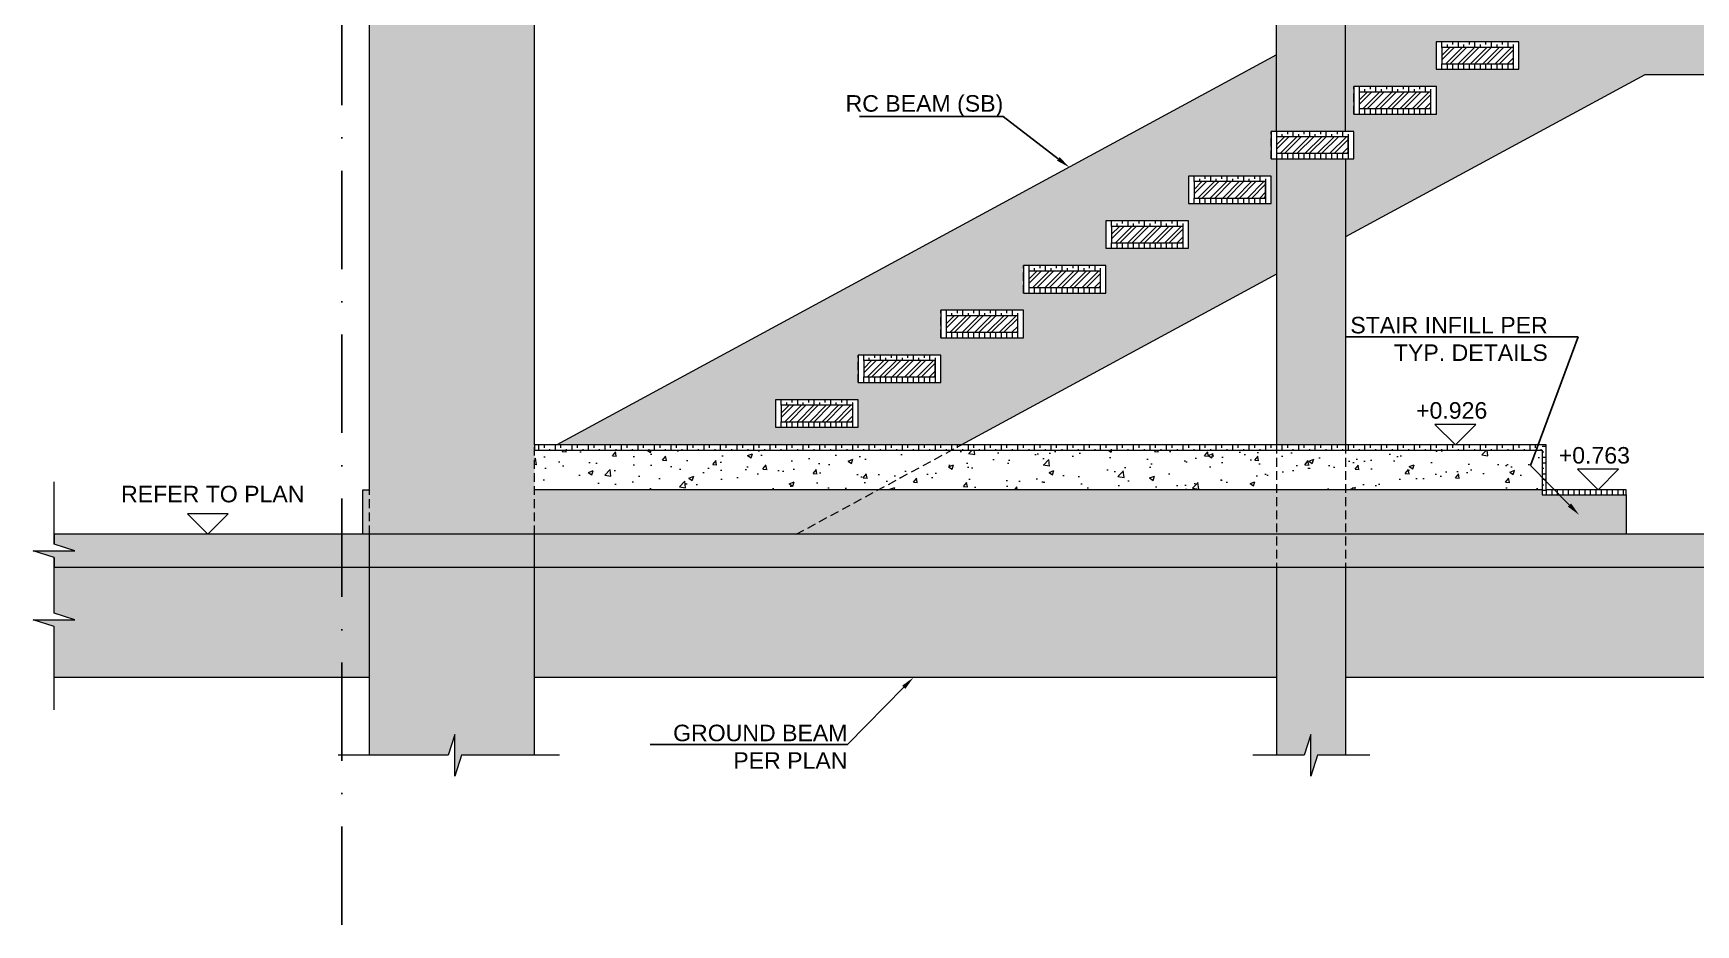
# Model space of a CAD drawing. Header units: millimetres. Extents: x -75675 to 439858, y -36597 to -1720.
# Drawn here: x 428963 to 435002, y -36597 to -33359 of the extents above; entities that cross this region are included whole.
import ezdxf
from ezdxf import colors
from ezdxf.entities.mleader import LeaderData, LeaderLine
from ezdxf.math import Vec2, Vec3

# ---------------------------------------------------------------- set-up
doc = ezdxf.new("R2010")
doc.units = ezdxf.units.MM
doc.header["$LTSCALE"] = 75
doc.linetypes.add('Dash Dot 3_16_', pattern=[7.9375, 4.7625, -1.5875, 0, -1.5875])
doc.linetypes.add('HIDDEN2', pattern=[0.635, 0.423333, -0.211667])
doc.layers.add('00_A_GRIDS.3D', color=7, linetype='Continuous')
doc.layers.add('05_DIMENSION_SETTING OUT EXTERIOR.DIM', color=7, linetype='Continuous')
for name, color, linetype, lineweight in [('A-ANNO-DIMS', 211, 'Continuous', 9), ('G-ANNO-SYMB', 111, 'Continuous', 9), ('S-HATCH', 8, 'Continuous', 9), ('S-Slab', 3, 'Continuous', 13)]:
    doc.layers.add(name, color=color, linetype=linetype, lineweight=lineweight)
doc.styles.add('GENERATED_STYLE_1', font='arial.ttf')

msp = doc.modelspace()

# ---------------------------------------------------------------- hatches: boundary and pattern name
at = {"layer": 'S-HATCH', "transparency": 33554687}
h = msp.add_hatch(color=9, dxfattribs=at)
h.dxf.hatch_style = 1
h.paths.add_polyline_path([(430784.4, -35298.7), (430184.4, -35298.7), (430184.4, -35981.5), (430470.6, -35981.5), (430494.7, -35905.8), (430494.7, -35981.5), (430494.7, -36057.2), (430518.7, -35981.5), (430784.4, -35981.5)])
h.paths.add_polyline_path([(430784.4, -30865.8), (430759.1, -30865.8), (430759.1, -30766.2), (430784.4, -30766.2), (430784.4, -26987.5), (430518.7, -26987.5), (430494.7, -27063.2), (430494.7, -26987.5), (430494.7, -26911.8), (430470.6, -26987.5), (430184.4, -26987.5), (430184.4, -31107.9), (430459.4, -31107.9), (430459.4, -31207.5), (430184.4, -31207.5), (430184.4, -35016.7), (430784.4, -35016.2), (430784.4, -34853.2), (430784.4, -34853.7)])
h.paths.add_polyline_path([(430459.1, -31036.6), (430459.1, -30937), (430759.4, -30937), (430759.4, -31036.6)], flags=16)
h.paths.add_polyline_path([(430479.1, -31016.6), (430479.1, -30957), (430739.4, -30957), (430739.4, -31016.6)], flags=0)
h.paths.add_polyline_path([(438684, -27449.1), (438409.1, -27449.1), (438409.1, -27349.5), (438684, -27349.5), (438684, -26987.5), (438418.3, -26987.5), (438394.2, -27063.2), (438394.2, -26987.5), (438394.2, -26911.8), (438370.2, -26987.5), (438084, -26987.5), (438084, -27691.2), (438109.4, -27691.2), (438109.4, -27790.8), (438084, -27790.8), (438084, -31765.2), (438109.7, -31765.2), (438109.7, -31864.8), (438084, -31864.8), (438084, -35178.7), (438684, -35178.7), (438684, -31539.8), (438409.5, -31539.8), (438409.5, -31440.2), (438684, -31440.2)])
h.paths.add_polyline_path([(438409.7, -31602.7), (438409.7, -31702.3), (438109.5, -31702.3), (438109.5, -31602.7)], flags=16)
h.paths.add_polyline_path([(438389.7, -31622.7), (438389.7, -31682.3), (438129.5, -31682.3), (438129.5, -31622.7)], flags=0)
h.paths.add_polyline_path([(438109.1, -27620), (438109.1, -27520.4), (438409.4, -27520.4), (438409.4, -27620)], flags=16)
h.paths.add_polyline_path([(438129.1, -27600), (438129.1, -27540.4), (438389.4, -27540.4), (438389.4, -27600)], flags=0)
h.paths.add_polyline_path([(438684, -35298.7), (438084, -35298.7), (438084, -35981.5), (438370.2, -35981.5), (438394.2, -35905.8), (438394.2, -35981.5), (438394.2, -36057.2), (438418.3, -35981.5), (438684, -35981.5)])
h = msp.add_hatch(color=9, dxfattribs=at)
h.dxf.hatch_style = 1
h.paths.add_polyline_path([(433729.1, -35298.7), (433479.1, -35298.7), (433479.1, -35981.5), (433579.7, -35981.5), (433603.8, -35905.8), (433603.8, -35981.5), (433603.8, -36057.2), (433627.8, -35981.5), (433729.1, -35981.5)])
h.paths.add_polyline_path([(435139.4, -35981.5), (435240, -35981.5), (435264, -35905.8), (435264, -35981.5), (435264, -36057.2), (435288.1, -35981.5), (435389.4, -35981.5), (435389.4, -35298.7), (435139.4, -35298.7)])
h.paths.add_polyline_path([(435139.4, -35178.7), (435389.4, -35178.7), (435389.4, -33184.8), (435139.4, -33184.8)])
h.paths.add_polyline_path([(433479.1, -34853.7), (433729.1, -34853.7), (433729.1, -33814.8), (433479.1, -33814.8)])
h.paths.add_polyline_path([(433729.1, -29638.5), (433479.1, -29755.4), (433479.1, -33715.2), (433729.1, -33715.2)])
h.paths.add_polyline_path([(435389.4, -29638.5), (435139.4, -29638.5), (435139.4, -33065.2), (435389.4, -33065.2)])
h = msp.add_hatch(color=256, dxfattribs=at)
h.dxf.hatch_style = 1
h.paths.add_polyline_path([(433479.1, -34233.7), (433479.1, -33814.8), (433459.5, -33814.8), (433459.5, -33715.2), (433479.1, -33715.2), (433479.1, -33437.6), (430864.8, -34853.7), (432334.5, -34853.7)])
h.paths.add_polyline_path([(433159.7, -34139.8), (432859.5, -34139.8), (432859.5, -34040.2), (433159.7, -34040.2)], flags=16)
h.paths.add_polyline_path([(433139.7, -34119.8), (432879.5, -34119.8), (432879.5, -34060.2), (433139.7, -34060.2)], flags=0)
h.paths.add_polyline_path([(433159.5, -33977.3), (433159.5, -33877.7), (433459.7, -33877.7), (433459.7, -33977.3)], flags=16)
h.paths.add_polyline_path([(433179.5, -33957.3), (433179.5, -33897.7), (433439.7, -33897.7), (433439.7, -33957.3)], flags=0)
h.paths.add_polyline_path([(432859.7, -34302.3), (432559.5, -34302.3), (432559.5, -34202.7), (432859.7, -34202.7)], flags=16)
h.paths.add_polyline_path([(432839.7, -34282.3), (432579.5, -34282.3), (432579.5, -34222.7), (432839.7, -34222.7)], flags=0)
h.paths.add_polyline_path([(432559.7, -34365.2), (432559.7, -34464.8), (432259.5, -34464.8), (432259.5, -34365.2)], flags=16)
h.paths.add_polyline_path([(432539.7, -34385.2), (432539.7, -34444.8), (432279.5, -34444.8), (432279.5, -34385.2)], flags=0)
h.paths.add_polyline_path([(432259.7, -34527.7), (432259.7, -34627.3), (431959.5, -34627.3), (431959.5, -34527.7)], flags=16)
h.paths.add_polyline_path([(432239.7, -34547.7), (432239.7, -34607.3), (431979.5, -34607.3), (431979.5, -34547.7)], flags=0)
h.paths.add_polyline_path([(431959.7, -34690.2), (431959.7, -34789.8), (431659.5, -34789.8), (431659.5, -34690.2)], flags=16)
h.paths.add_polyline_path([(431939.7, -34710.2), (431939.7, -34769.8), (431679.5, -34769.8), (431679.5, -34710.2)], flags=0)
h.paths.add_polyline_path([(434816.8, -33509.2), (435139.4, -33509.2), (435139.4, -33184.8), (434659.5, -33184.8), (434659.5, -33065.2), (435139.4, -33065.2), (435139.4, -32809.2), (434639.4, -32809.2), (433729.1, -33302.2), (433729.1, -33715.2), (433759.7, -33715.2), (433759.7, -33814.8), (433729.1, -33814.8), (433729.1, -34098.3)])
h.paths.add_polyline_path([(434059.5, -33489.8), (434059.5, -33390.2), (434359.7, -33390.2), (434359.7, -33489.8)], flags=16)
h.paths.add_polyline_path([(434079.5, -33469.8), (434079.5, -33410.2), (434339.7, -33410.2), (434339.7, -33469.8)], flags=0)
h.paths.add_polyline_path([(434059.7, -33652.3), (433759.5, -33652.3), (433759.5, -33552.7), (434059.7, -33552.7)], flags=16)
h.paths.add_polyline_path([(434039.7, -33632.3), (433779.5, -33632.3), (433779.5, -33572.7), (434039.7, -33572.7)], flags=0)
h.paths.add_polyline_path([(434359.5, -33327.3), (434359.5, -33227.7), (434659.7, -33227.7), (434659.7, -33327.3)], flags=16)
h.paths.add_polyline_path([(434379.5, -33307.3), (434379.5, -33247.7), (434639.7, -33247.7), (434639.7, -33307.3)], flags=0)
h.paths.add_polyline_path([(438084, -32145.7), (438084, -31864.8), (437809.5, -31864.8), (437809.5, -31765.2), (438084, -31765.2), (438084, -31349.6), (435389.4, -32809.2), (435389.4, -33065.2), (435709.7, -33065.2), (435709.7, -33184.8), (435389.4, -33184.8), (435389.4, -33509.2), (435566.8, -33509.2)])
h.paths.add_polyline_path([(435709.5, -33002.3), (435709.5, -32902.7), (436009.7, -32902.7), (436009.7, -33002.3)], flags=16)
h.paths.add_polyline_path([(435729.5, -32982.3), (435729.5, -32922.7), (435989.7, -32922.7), (435989.7, -32982.3)], flags=0)
h.paths.add_polyline_path([(436009.5, -32839.8), (436009.5, -32740.2), (436309.7, -32740.2), (436309.7, -32839.8)], flags=16)
h.paths.add_polyline_path([(436029.5, -32819.8), (436029.5, -32760.2), (436289.7, -32760.2), (436289.7, -32819.8)], flags=0)
h.paths.add_polyline_path([(436309.5, -32677.3), (436309.5, -32577.7), (436609.7, -32577.7), (436609.7, -32677.3)], flags=16)
h.paths.add_polyline_path([(436329.5, -32657.3), (436329.5, -32597.7), (436589.7, -32597.7), (436589.7, -32657.3)], flags=0)
h.paths.add_polyline_path([(436609.5, -32514.8), (436609.5, -32415.2), (436909.7, -32415.2), (436909.7, -32514.8)], flags=16)
h.paths.add_polyline_path([(436629.5, -32494.8), (436629.5, -32435.2), (436889.7, -32435.2), (436889.7, -32494.8)], flags=0)
h.paths.add_polyline_path([(436909.5, -32352.3), (436909.5, -32252.7), (437209.7, -32252.7), (437209.7, -32352.3)], flags=16)
h.paths.add_polyline_path([(436929.5, -32332.3), (436929.5, -32272.7), (437189.7, -32272.7), (437189.7, -32332.3)], flags=0)
h.paths.add_polyline_path([(437209.5, -32189.8), (437209.5, -32090.2), (437509.7, -32090.2), (437509.7, -32189.8)], flags=16)
h.paths.add_polyline_path([(437229.5, -32169.8), (437229.5, -32110.2), (437489.7, -32110.2), (437489.7, -32169.8)], flags=0)
h.paths.add_polyline_path([(437509.5, -32027.3), (437509.5, -31927.7), (437809.7, -31927.7), (437809.7, -32027.3)], flags=16)
h.paths.add_polyline_path([(437529.5, -32007.3), (437529.5, -31947.7), (437789.7, -31947.7), (437789.7, -32007.3)], flags=0)
at = {"layer": 'S-HATCH'}
h = msp.add_hatch(dxfattribs=at)
h.set_pattern_fill('GOST_WOOD', color=9, scale=10)
h.set_pattern_definition([(90, (2400, 1300), (60, -4e-15), [100, -20]), (90, (2420, 1280), (60, -4e-15), [60, -15, 30, -15]), (90, (2440, 1250), (60, -4e-15), [100, -20])])
h.paths.add_polyline_path([(434359.7, -33390.2), (434059.5, -33390.2), (434059.5, -33489.8), (434359.7, -33489.8)])
h.paths.add_polyline_path([(434339.7, -33410.2), (434339.7, -33469.8), (434079.5, -33469.8), (434079.5, -33410.2)], flags=16)
at = {"layer": 'S-HATCH', "transparency": 33554687}
h = msp.add_hatch(dxfattribs=at)
h.set_pattern_fill('STEEL', color=9, scale=10)
h.set_pattern_definition([(45, (2400, 1300), (-22.4506403, 22.4506403), []), (45, (2400, 1315.875), (-22.4506403, 22.4506403), [])])
h.paths.add_polyline_path([(434339.7, -33410.2), (434079.5, -33410.2), (434079.5, -33469.8), (434339.7, -33469.8)])
at = {"layer": 'S-HATCH'}
h = msp.add_hatch(dxfattribs=at)
h.set_pattern_fill('GOST_WOOD', color=9, scale=10)
h.set_pattern_definition([(90, (2100, 1137.5), (60, -4e-15), [100, -20]), (90, (2120, 1117.5), (60, -4e-15), [60, -15, 30, -15]), (90, (2140, 1087.5), (60, -4e-15), [100, -20])])
h.paths.add_polyline_path([(434059.7, -33552.7), (433759.5, -33552.7), (433759.5, -33652.3), (434059.7, -33652.3)])
h.paths.add_polyline_path([(434039.7, -33572.7), (434039.7, -33632.3), (433779.5, -33632.3), (433779.5, -33572.7)], flags=16)
at = {"layer": 'S-HATCH', "transparency": 33554687}
h = msp.add_hatch(dxfattribs=at)
h.set_pattern_fill('STEEL', color=9, scale=10)
h.set_pattern_definition([(45, (2100, 1137.5), (-22.4506403, 22.4506403), []), (45, (2100, 1153.375), (-22.4506403, 22.4506403), [])])
h.paths.add_polyline_path([(434039.7, -33572.7), (433779.5, -33572.7), (433779.5, -33632.3), (434039.7, -33632.3)])
at = {"layer": 'S-HATCH'}
h = msp.add_hatch(dxfattribs=at)
h.set_pattern_fill('GOST_WOOD', color=9, scale=10)
h.set_pattern_definition([(90, (1800, 975), (60, -4e-15), [100, -20]), (90, (1820, 955), (60, -4e-15), [60, -15, 30, -15]), (90, (1840, 925), (60, -4e-15), [100, -20])])
h.paths.add_polyline_path([(433759.7, -33715.2), (433459.5, -33715.2), (433459.5, -33814.8), (433759.7, -33814.8)])
h.paths.add_polyline_path([(433739.7, -33735.2), (433739.7, -33794.8), (433479.5, -33794.8), (433479.5, -33735.2)], flags=16)
at = {"layer": 'S-HATCH', "transparency": 33554687}
h = msp.add_hatch(dxfattribs=at)
h.set_pattern_fill('STEEL', color=9, scale=10)
h.set_pattern_definition([(45, (1800, 975), (-22.4506403, 22.4506403), []), (45, (1800, 990.875), (-22.4506403, 22.4506403), [])])
h.paths.add_polyline_path([(433739.7, -33735.2), (433479.5, -33735.2), (433479.5, -33794.8), (433739.7, -33794.8)])
at = {"layer": 'S-HATCH'}
h = msp.add_hatch(dxfattribs=at)
h.set_pattern_fill('GOST_WOOD', color=9, scale=10)
h.set_pattern_definition([(90, (1500, 812.5), (60, -4e-15), [100, -20]), (90, (1520, 792.5), (60, -4e-15), [60, -15, 30, -15]), (90, (1540, 762.5), (60, -4e-15), [100, -20])])
h.paths.add_polyline_path([(433459.7, -33877.7), (433159.5, -33877.7), (433159.5, -33977.3), (433459.7, -33977.3)])
h.paths.add_polyline_path([(433439.7, -33897.7), (433439.7, -33957.3), (433179.5, -33957.3), (433179.5, -33897.7)], flags=16)
at = {"layer": 'S-HATCH', "transparency": 33554687}
h = msp.add_hatch(dxfattribs=at)
h.set_pattern_fill('STEEL', color=9, scale=10)
h.set_pattern_definition([(45, (1500, 812.5), (-22.4506403, 22.4506403), []), (45, (1500, 828.375), (-22.4506403, 22.4506403), [])])
h.paths.add_polyline_path([(433439.7, -33897.7), (433179.5, -33897.7), (433179.5, -33957.3), (433439.7, -33957.3)])
at = {"layer": 'S-HATCH'}
h = msp.add_hatch(dxfattribs=at)
h.set_pattern_fill('GOST_WOOD', color=9, scale=10)
h.set_pattern_definition([(90, (1200, 650), (60, -4e-15), [100, -20]), (90, (1220, 630), (60, -4e-15), [60, -15, 30, -15]), (90, (1240, 600), (60, -4e-15), [100, -20])])
h.paths.add_polyline_path([(433159.7, -34040.2), (432859.5, -34040.2), (432859.5, -34139.8), (433159.7, -34139.8)])
h.paths.add_polyline_path([(433139.7, -34060.2), (433139.7, -34119.8), (432879.5, -34119.8), (432879.5, -34060.2)], flags=16)
at = {"layer": 'S-HATCH', "transparency": 33554687}
h = msp.add_hatch(dxfattribs=at)
h.set_pattern_fill('STEEL', color=9, scale=10)
h.set_pattern_definition([(45, (1200, 650), (-22.4506403, 22.4506403), []), (45, (1200, 665.875), (-22.4506403, 22.4506403), [])])
h.paths.add_polyline_path([(433139.7, -34060.2), (432879.5, -34060.2), (432879.5, -34119.8), (433139.7, -34119.8)])
at = {"layer": 'S-HATCH'}
h = msp.add_hatch(dxfattribs=at)
h.set_pattern_fill('GOST_WOOD', color=9, scale=10)
h.set_pattern_definition([(90, (900, 487.5), (60, -4e-15), [100, -20]), (90, (920, 467.5), (60, -4e-15), [60, -15, 30, -15]), (90, (940, 437.5), (60, -4e-15), [100, -20])])
h.paths.add_polyline_path([(432859.7, -34202.7), (432559.5, -34202.7), (432559.5, -34302.3), (432859.7, -34302.3)])
h.paths.add_polyline_path([(432839.7, -34222.7), (432839.7, -34282.3), (432579.5, -34282.3), (432579.5, -34222.7)], flags=16)
at = {"layer": 'S-HATCH', "transparency": 33554687}
h = msp.add_hatch(dxfattribs=at)
h.set_pattern_fill('STEEL', color=9, scale=10)
h.set_pattern_definition([(45, (900, 487.5), (-22.4506403, 22.4506403), []), (45, (900, 503.375), (-22.4506403, 22.4506403), [])])
h.paths.add_polyline_path([(432839.7, -34222.7), (432579.5, -34222.7), (432579.5, -34282.3), (432839.7, -34282.3)])
at = {"layer": 'S-HATCH'}
h = msp.add_hatch(dxfattribs=at)
h.set_pattern_fill('GOST_WOOD', color=9, scale=10)
h.set_pattern_definition([(90, (600, 325), (60, -4e-15), [100, -20]), (90, (620, 305), (60, -4e-15), [60, -15, 30, -15]), (90, (640, 275), (60, -4e-15), [100, -20])])
h.paths.add_polyline_path([(432559.7, -34365.2), (432259.5, -34365.2), (432259.5, -34464.8), (432559.7, -34464.8)])
h.paths.add_polyline_path([(432539.7, -34385.2), (432539.7, -34444.8), (432279.5, -34444.8), (432279.5, -34385.2)], flags=16)
at = {"layer": 'S-HATCH', "transparency": 33554687}
h = msp.add_hatch(dxfattribs=at)
h.set_pattern_fill('STEEL', color=9, scale=10)
h.set_pattern_definition([(45, (600, 325), (-22.4506403, 22.4506403), []), (45, (600, 340.875), (-22.4506403, 22.4506403), [])])
h.paths.add_polyline_path([(432539.7, -34385.2), (432279.5, -34385.2), (432279.5, -34444.8), (432539.7, -34444.8)])
at = {"layer": 'S-HATCH'}
h = msp.add_hatch(dxfattribs=at)
h.set_pattern_fill('GOST_WOOD', color=9, scale=10)
h.set_pattern_definition([(90, (300, 162.5), (60, -4e-15), [100, -20]), (90, (320, 142.5), (60, -4e-15), [60, -15, 30, -15]), (90, (340, 112.5), (60, -4e-15), [100, -20])])
h.paths.add_polyline_path([(432259.7, -34527.7), (431959.5, -34527.7), (431959.5, -34627.3), (432259.7, -34627.3)])
h.paths.add_polyline_path([(432239.7, -34547.7), (432239.7, -34607.3), (431979.5, -34607.3), (431979.5, -34547.7)], flags=16)
at = {"layer": 'S-HATCH', "transparency": 33554687}
h = msp.add_hatch(dxfattribs=at)
h.set_pattern_fill('STEEL', color=9, scale=10)
h.set_pattern_definition([(45, (300, 162.5), (-22.4506403, 22.4506403), []), (45, (300, 178.375), (-22.4506403, 22.4506403), [])])
h.paths.add_polyline_path([(432239.7, -34547.7), (431979.5, -34547.7), (431979.5, -34607.3), (432239.7, -34607.3)])
at = {"layer": 'S-HATCH'}
h = msp.add_hatch(dxfattribs=at)
h.set_pattern_fill('GOST_WOOD', color=9, scale=10)
h.paths.add_polyline_path([(431959.7, -34690.2), (431659.5, -34690.2), (431659.5, -34789.8), (431959.7, -34789.8)])
h.paths.add_polyline_path([(431939.7, -34710.2), (431939.7, -34769.8), (431679.5, -34769.8), (431679.5, -34710.2)], flags=16)
at = {"layer": 'S-HATCH', "transparency": 33554687}
h = msp.add_hatch(dxfattribs=at)
h.set_pattern_fill('STEEL', color=9, scale=10)
h.set_pattern_definition([(45, (0, 0), (-22.4506403, 22.4506403), []), (45, (0, 15.875), (-22.4506403, 22.4506403), [])])
h.paths.add_polyline_path([(431939.7, -34710.2), (431679.5, -34710.2), (431679.5, -34769.8), (431939.7, -34769.8)])
at = {"layer": 'S-HATCH'}
h = msp.add_hatch(dxfattribs=at)
h.set_pattern_fill('GOST_WOOD', color=9, scale=10)
h.paths.add_polyline_path([(434458, -34853.7), (430784.4, -34853.7), (430784.4, -34872.7), (434444, -34872.7), (434444, -35015.7), (434458, -35015.7)])
h = msp.add_hatch(dxfattribs=at)
h.set_pattern_fill('AR-CONC', color=256)
h.paths.add_polyline_path([(430784.4, -35015.7), (434444, -35015.7), (434444, -34872.7), (430784.4, -34872.7)])
h = msp.add_hatch(dxfattribs=at)
h.set_pattern_fill('GOST_WOOD', color=9, scale=10)
h.paths.add_polyline_path([(434458, -34853.7), (434444, -34853.7), (434444, -35035.7), (434458, -35035.7)])
h = msp.add_hatch(dxfattribs=at)
h.set_pattern_fill('GOST_WOOD', color=9, scale=10, angle=90)
h.paths.add_polyline_path([(434458, -34853.7), (434444, -34853.7), (434444, -35035.7), (434458, -35035.7)])
h = msp.add_hatch(dxfattribs=at)
h.set_pattern_fill('AR-CONC', color=256)
h.paths.add_polyline_path([(430160.4, -35178.7), (434749.7, -35178.7), (434749.7, -35035.7), (434444, -35035.7), (434444, -35016.7), (430160.4, -35016.7)])
h = msp.add_hatch(dxfattribs=at)
h.set_pattern_fill('GOST_WOOD', color=9, scale=10)
h.paths.add_polyline_path([(434749.7, -35016.7), (434458, -35016.7), (434458, -35035.7), (434749.7, -35035.7)])
for points in [[(439782.1, -35178.7), (429038.8, -35178.7), (429038.8, -35214.7), (429114.5, -35238.7), (428963.1, -35238.7), (429038.8, -35262.8), (429038.8, -35298.7), (439782.1, -35298.7), (439782.1, -35262.8), (439706.4, -35238.7), (439857.8, -35238.7), (439782.1, -35214.7)], [(430084.4, -35698.7), (430084.4, -35298.7), (429038.8, -35298.7), (429038.8, -35465.6), (429114.5, -35489.7), (429038.8, -35489.7), (428963.1, -35489.7), (429038.8, -35513.7), (429038.8, -35698.7)]]:
    msp.add_hatch(color=256, dxfattribs=at).paths.add_polyline_path(points)
at = {"layer": 'S-HATCH', "transparency": 33554687}
h = msp.add_hatch(color=256, dxfattribs=at)
h.dxf.hatch_style = 1
h.paths.add_polyline_path([(430184.4, -35298.7), (430084.4, -35298.7), (430084.4, -35698.7), (430184.4, -35698.7)])
h = msp.add_hatch(color=256, dxfattribs=at)
h.dxf.hatch_style = 1
h.paths.add_polyline_path([(433479.1, -35298.7), (430784.4, -35298.7), (430784.4, -35698.7), (433479.1, -35698.7)])
h = msp.add_hatch(color=256, dxfattribs=at)
h.dxf.hatch_style = 1
h.paths.add_polyline_path([(435139.4, -35298.7), (433729.1, -35298.7), (433729.1, -35698.7), (435139.4, -35698.7)])

# ---------------------------------------------------------------- linework, layer by layer
at = {"layer": '00_A_GRIDS.3D', "color": 1, "linetype": 'Dash Dot 3_16_'}
msp.add_line((430084.4, -36596.9), (430084.4, -25834.9), dxfattribs=at)
at = {"layer": 'G-ANNO-SYMB'}
for points in [[(434128.7, -34853.7), (434202.9, -34779.5), (434054.5, -34779.5)], [(434647.1, -35016.7), (434721.3, -34942.5), (434572.9, -34942.5)], [(429597.2, -35178.7), (429671.4, -35104.5), (429523, -35104.5)]]:
    msp.add_lwpolyline(points, close=True, dxfattribs=at)
at = {"layer": 'S-Slab'}
for p, q in [((430184.4, -35016.7), (430184.4, -26987.5)), ((430784.4, -34853.7), (430784.4, -26987.5)), ((433729.1, -33715.2), (433729.1, -29638.5)), ((433479.1, -33715.2), (433479.1, -29755.4)), ((433479.1, -33437.6), (430864.8, -34853.7)), ((434816.8, -33509.2), (433729.1, -34098.3)), ((435566.8, -33509.2), (434816.8, -33509.2)), ((433479.1, -33814.8), (433479.1, -34853.7)), ((433729.1, -33814.8), (433729.1, -34853.7)), ((433479.1, -34233.7), (432334.5, -34853.7)), ((430160.4, -35178.7), (430160.4, -35016.7)), ((430160.4, -35016.7), (430184.4, -35016.7)), ((434444, -35016.7), (430784.4, -35016.7)), ((434749.7, -35035.7), (434749.7, -35178.7)), ((430184.4, -35981.5), (430184.4, -35178.7)), ((430784.4, -35981.5), (430784.4, -35178.7)), ((433479.1, -35298.7), (433479.1, -35981.5)), ((433729.1, -35298.7), (433729.1, -35981.5))]:
    msp.add_line(p, q, dxfattribs=at)
at = {"layer": 'S-Slab', "linetype": 'HIDDEN2'}
for p, q in [((430784.4, -35178.7), (430784.4, -34853.7)), ((431734.5, -35178.7), (432334.5, -34853.7)), ((433479.1, -34853.7), (433479.1, -35298.7)), ((433729.1, -34853.7), (433729.1, -35298.7)), ((430184.4, -35178.7), (430184.4, -35016.7))]:
    msp.add_line(p, q, dxfattribs=at)
at = {"layer": 'S-Slab'}
for points in [[(434059.5, -33489.8), (434359.7, -33489.8), (434359.7, -33390.2), (434059.5, -33390.2)], [(434079.5, -33469.8), (434339.7, -33469.8), (434339.7, -33410.2), (434079.5, -33410.2)], [(433759.5, -33652.3), (434059.7, -33652.3), (434059.7, -33552.7), (433759.5, -33552.7)], [(433779.5, -33632.3), (434039.7, -33632.3), (434039.7, -33572.7), (433779.5, -33572.7)], [(433459.5, -33814.8), (433759.7, -33814.8), (433759.7, -33715.2), (433459.5, -33715.2)], [(433479.5, -33794.8), (433739.7, -33794.8), (433739.7, -33735.2), (433479.5, -33735.2)], [(433159.5, -33977.3), (433459.7, -33977.3), (433459.7, -33877.7), (433159.5, -33877.7)], [(433179.5, -33957.3), (433439.7, -33957.3), (433439.7, -33897.7), (433179.5, -33897.7)], [(432859.5, -34139.8), (433159.7, -34139.8), (433159.7, -34040.2), (432859.5, -34040.2)], [(432879.5, -34119.8), (433139.7, -34119.8), (433139.7, -34060.2), (432879.5, -34060.2)], [(432559.5, -34302.3), (432859.7, -34302.3), (432859.7, -34202.7), (432559.5, -34202.7)], [(432579.5, -34282.3), (432839.7, -34282.3), (432839.7, -34222.7), (432579.5, -34222.7)], [(432259.5, -34464.8), (432559.7, -34464.8), (432559.7, -34365.2), (432259.5, -34365.2)], [(432279.5, -34444.8), (432539.7, -34444.8), (432539.7, -34385.2), (432279.5, -34385.2)], [(431959.5, -34627.3), (432259.7, -34627.3), (432259.7, -34527.7), (431959.5, -34527.7)], [(431979.5, -34607.3), (432239.7, -34607.3), (432239.7, -34547.7), (431979.5, -34547.7)], [(431659.5, -34789.8), (431959.7, -34789.8), (431959.7, -34690.2), (431659.5, -34690.2)], [(431679.5, -34769.8), (431939.7, -34769.8), (431939.7, -34710.2), (431679.5, -34710.2)]]:
    msp.add_lwpolyline(points, close=True, dxfattribs=at)
for points in [[(434444, -35035.7), (434749.7, -35035.7), (434749.7, -35016.7), (434458, -35016.7), (434458, -34853.7), (430784.4, -34853.7), (430784.4, -34872.7), (434444, -34872.7), (434444, -35035.7)], [(429038.8, -35465.6), (429038.8, -35262.8), (428963.1, -35238.7), (429038.8, -35238.7), (429114.5, -35238.7), (429038.8, -35214.7), (429038.8, -34987.7)], [(439782.1, -35214.7), (439782.1, -35178.7), (429038.8, -35178.7), (429038.8, -35214.7)], [(429038.8, -35816.6), (429038.8, -35513.7), (428963.1, -35489.7), (429038.8, -35489.7), (429114.5, -35489.7), (429038.8, -35465.6), (429038.8, -35262.8)], [(429038.8, -35262.8), (429038.8, -35298.7), (439782.1, -35298.7), (439782.1, -35262.8)], [(429038.8, -35465.6), (429038.8, -35298.7), (439782.1, -35298.7), (439782.1, -35465.6)], [(430184.4, -35698.7), (429038.8, -35698.7), (429038.8, -35513.7)], [(433479.1, -35698.7), (430784.4, -35698.7)], [(435139.4, -35698.7), (433729.1, -35698.7)], [(430875, -35981.5), (430518.7, -35981.5), (430494.7, -36057.2), (430494.7, -35981.5), (430494.7, -35905.8), (430470.6, -35981.5), (430071, -35981.5)], [(433818.6, -35981.5), (433627.8, -35981.5), (433603.8, -36057.2), (433603.8, -35981.5), (433603.8, -35905.8), (433579.7, -35981.5), (433393.4, -35981.5)]]:
    msp.add_lwpolyline(points, dxfattribs=at)

# ---------------------------------------------------------------- texts
at = {"layer": '05_DIMENSION_SETTING OUT EXTERIOR.DIM', "color": 2, "lineweight": 25, "char_height": 60, "attachment_point": 7, "style": 'GENERATED_STYLE_1'}
for s, insert in [('\\A1;+0.926', (433986, -34759.6)), ('\\A1;+0.763', (434504.3, -34922.6)), ('\\A1;REFER TO PLAN', (429282.2, -35063.4))]:
    msp.add_mtext(s, dxfattribs=dict(at, insert=insert))

# ---------------------------------------------------------------- leaders
at = {"layer": 'A-ANNO-DIMS'}
ml = msp.add_multileader_mtext('Standard', dxfattribs=at)
ml.set_content('RC BEAM (SB)', color=256, style='GENERATED_STYLE_1')
ml.set_leader_properties()
ml.build(insert=Vec2(0, 0))
ml.multileader.update_dxf_attribs({"text_right_attachment_type": 6, "dogleg_length": 0.36, "arrow_head_size": 50})
ctx = ml.context
ctx.base_point, ctx.char_height, ctx.arrow_head_size, ctx.landing_gap_size, ctx.plane_origin = Vec3(431923.2, -33622.4), 60, 50, 0.09, Vec3(431795.4, -33885.3)
ctx.right_attachment, ctx.text_align_type = 6, 2
notes = []
notes.append((ctx, [(1, (1, 1, 0), (432486.6, -33661.3), (-1, 0), 1.396927018504357e-11, [(0, [(432726.2, -33845.5)], 0, [])])]))
ctx.mtext.insert, ctx.mtext.width, ctx.mtext.alignment, ctx.mtext.flow_direction = Vec3(432486.5, -33583.6), 608.576, 3, 5
ml = msp.add_multileader_mtext('Standard', dxfattribs=at)
ml.set_content('STAIR INFILL PER TYP. DETAILS', color=256, style='GENERATED_STYLE_1')
ml.set_leader_properties()
ml.build(insert=Vec2(0, 0))
ml.multileader.update_dxf_attribs({"text_left_attachment_type": 6, "text_right_attachment_type": 6, "dogleg_length": 0.36, "arrow_head_size": 50})
ctx = ml.context
ctx.base_point, ctx.char_height, ctx.arrow_head_size, ctx.landing_gap_size, ctx.plane_origin = Vec3(433751.9, -34461), 60, 50, 0.09, Vec3(434104, -34837.1)
ctx.left_attachment, ctx.right_attachment, ctx.text_align_type = 6, 6, 2
notes.append((ctx, [(1, (1, 1, 0), (434574.7, -34461), (-1, 0), 110.2, [(0, [(434578.5, -35108.2), (434401.4, -34929.2)], 0, [])])]))
ctx.mtext.insert, ctx.mtext.width, ctx.mtext.alignment, ctx.mtext.flow_direction = Vec3(434464.4, -34389), 727.848, 3, 5
ml = msp.add_multileader_mtext('Standard', dxfattribs=at)
ml.set_content('GROUND BEAM PER PLAN', color=256, style='GENERATED_STYLE_1')
ml.set_leader_properties()
ml.build(insert=Vec2(0, 0))
ml.multileader.update_dxf_attribs({"text_right_attachment_type": 6, "dogleg_length": 0.36, "arrow_head_size": 50})
ctx = ml.context
ctx.base_point, ctx.char_height, ctx.arrow_head_size, ctx.landing_gap_size, ctx.plane_origin = Vec3(431298, -35900.3), 60, 50, 0.09, Vec3(431229.5, -36166.4)
ctx.right_attachment, ctx.text_align_type = 6, 2
notes.append((ctx, [(1, (1, 1, 0), (431920.7, -35942.3), (-1, 0), 1.396927018504357e-11, [(0, [(432160.3, -35698.7)], 0, [])])]))
ctx.mtext.insert, ctx.mtext.width, ctx.mtext.alignment, ctx.mtext.flow_direction = Vec3(431920.6, -35870.3), 709.286, 3, 5
for ctx, leaders in notes:
    for number, flags, end, landing, length, lines in leaders:
        leader = LeaderData()
        leader.index, (leader.has_last_leader_line, leader.has_dogleg_vector, leader.attachment_direction) = number, flags
        leader.last_leader_point, leader.dogleg_vector, leader.dogleg_length = Vec3(end), Vec3(landing), length
        for number, points, colour, breaks in lines:
            line = LeaderLine()
            line.index, line.vertices, line.color, line.breaks = number, Vec3.list(points), colors.encode_raw_color(colour), breaks
            leader.lines.append(line)
        ctx.leaders.append(leader)

doc.saveas('drawing.dxf')
